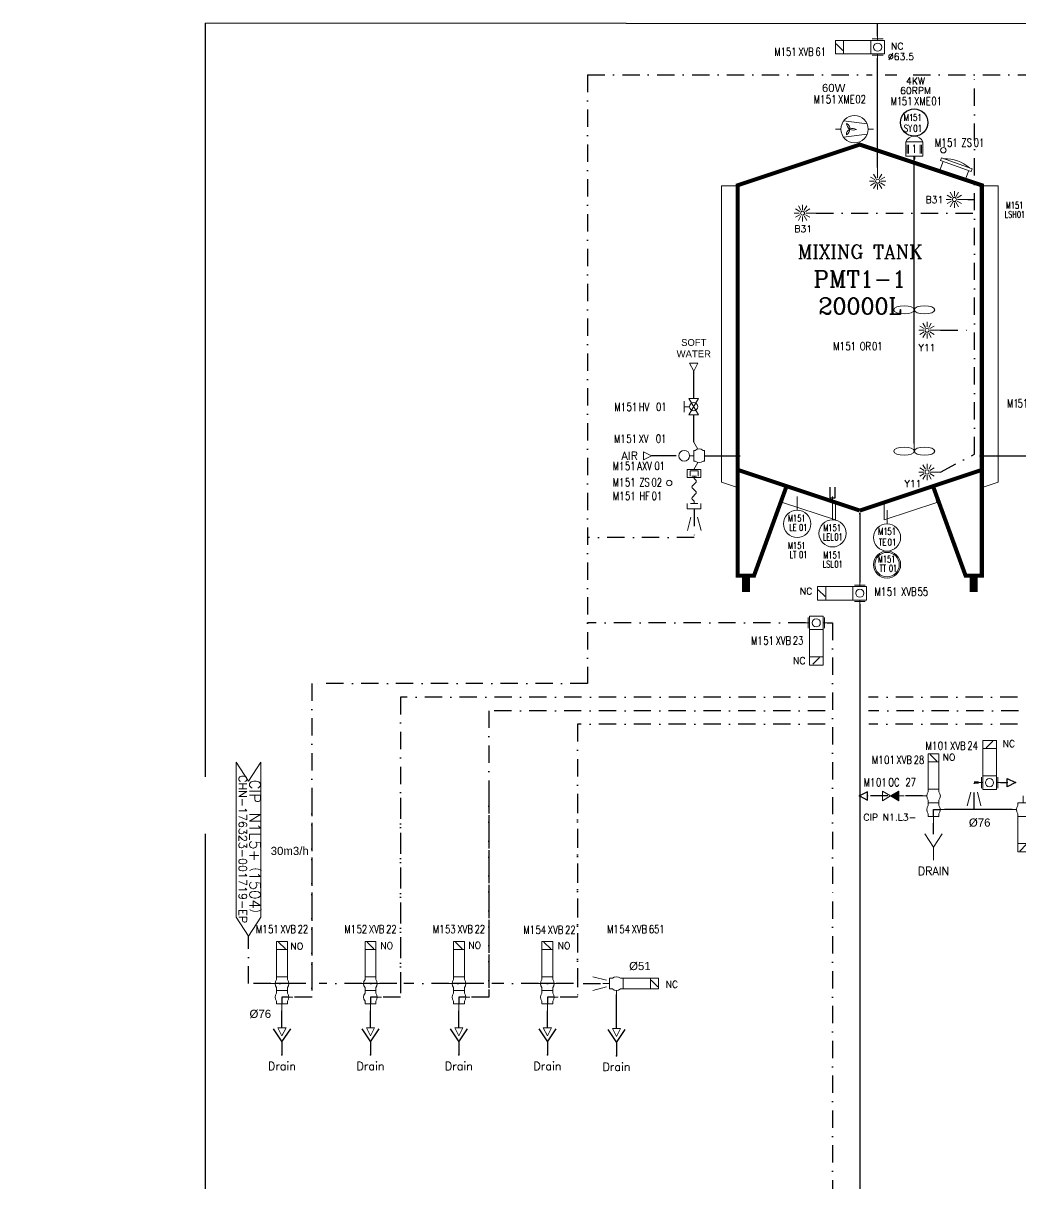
# Model space of a CAD drawing. Header units: inches. Extents: x 10153 to 11620, y 22178 to 23140.
# Drawn here: x 10153.1 to 10519.5, y 22609 to 23035.4 of the extents above; entities that cross this region are included whole.
import ezdxf
from ezdxf.enums import TextEntityAlignment as Align

# ---------------------------------------------------------------- set-up
doc = ezdxf.new("R2010")
doc.units = ezdxf.units.IN
doc.header["$MEASUREMENT"] = 0
doc.linetypes.add('ACAD_ISO02W100', pattern=[15, 12, -3])
doc.linetypes.add('DASHDOT2', pattern=[12.7, 6.35, -3.175, 0, -3.175])
for name, color, linetype in [('14 Pipe Water Cold', 142, 'Continuous'), ('CUVERIE', 7, 'Continuous'), ('DIAMETRE', 7, 'Continuous'), ('MATERIEL-DIVERS', 7, 'Continuous'), ('POMPES-PROCESS', 7, 'Continuous'), ('REPERES', 7, 'Continuous'), ('techn-data', 7, 'Continuous'), ('TEXTE', 7, 'Continuous'), ('TEXTES', 7, 'Continuous'), ('TUYAUTERIE-AIR INSTRUMENT', 3, 'Continuous'), ('TUYAUTERIE-EAU', 5, 'Continuous'), ('TUYAUTERIE-EGOUT', 32, 'Continuous'), ('TUYAUTERIE-NEP', 4, 'DASHDOT2'), ('TXT_FR', 7, 'Continuous'), ('VANNES', 7, 'Continuous')]:
    doc.layers.add(name, color=color, linetype=linetype)
for name, color, linetype, lineweight in [('15 Pipe Drain', 32, 'Continuous', 30), ('17 Pipe CIP', 4, 'DASHDOT2', 50), ('19 Pipe Process', 30, 'Continuous', 30), ('31 Equipment', 7, 'Continuous', 9), ('33 Instruments Labels', 7, 'Continuous', 9), ('43 TXT English', 7, 'Continuous', 9), ('44 TXT French', 7, 'Continuous', 9), ('61 Revision Cloud', 1, 'Continuous', 9), ('楼板负筋文字', 7, 'Continuous', 18)]:
    doc.layers.add(name, color=color, linetype=linetype, lineweight=lineweight)
doc.layers.get('REPERES').off()
doc.styles.add('ROMANC', font='romanc')
doc.styles.add('ROMANS', font='ROMANS.SHX')
doc.styles.add('ROMANT', font='romant')
doc.styles.get("Standard").update_dxf_attribs({"font": 'arial.ttf'})
doc.styles.add('USER1', font='TXT.SHX', dxfattribs={"bigfont": 'gbcbig.shx'})
doc.dimstyles.get("Standard").update_dxf_attribs({"dimtxt": 0.18, "dimasz": 0.18, "dimexe": 0.18, "dimexo": 0.0625, "dimgap": 0.09, "dimtad": 0, "dimtih": 1, "dimtoh": 1, "dimdec": 4, "dimzin": 0, "dimdsep": 46, "dimtxsty": 'Standard', "dimcen": 0.09, "dimadec": 0, "dimazin": 0, "dimtfac": 1, "dimtdec": 4, "dimtofl": 0, "dimtmove": 0, "dimatfit": 3, "dimfxl": 0, "dimtolj": 1, "dimtzin": 0, "dimarcsym": 0})

# ---------------------------------------------------------------- blocks, each defined once
blk = doc.blocks.new('APV-TNK-INSULAT-12')
at = {"layer": '31 Equipment', "color": 7}
for p, q in [((-24.95, 67), (-28.22, 67)), ((-28.22, 67), (-28.22, 6.51)), ((24.95, 67), (28.22, 67)), ((28.22, 67), (28.22, 6.51)), ((-28.22, 6.51), (-24.95, 5.42)), ((28.22, 6.51), (24.95, 5.42)), ((-15.74, 2.35), (-4.98, -1.24)), ((-4.98, -1.24), (-4.98, 2.26)), ((15.74, 2.35), (4.98, -1.24)), ((4.98, -1.24), (4.98, 2.26))]:
    blk.add_line(p, q, dxfattribs=at)
at = {"layer": '31 Equipment'}
for p, q in [((-24.95, 5.42), (-24.95, 67)), ((24.95, 5.42), (24.95, 67)), ((-15.74, 2.35), (-14.94, 5.58)), ((-14.94, 5.58), (-4.98, 2.26)), ((14.94, 5.58), (4.98, 2.26)), ((15.74, 2.35), (14.94, 5.58))]:
    blk.add_line(p, q, dxfattribs=at)
at = {"layer": '31 Equipment', "ltscale": 38}
blk.add_point((0, 0), dxfattribs=at)
blk = doc.blocks.new('APV-TNK-ACC-MANHOLE-1')
at = {"layer": '31 Equipment'}
for p, q in [((-6, 3), (-6, 4)), ((-6, 4), (6, 4)), ((-6, 3), (6, 3)), ((-5, 0), (-5, 3)), ((5, 3), (5, 0)), ((6, 3), (6, 4))]:
    blk.add_line(p, q, dxfattribs=at)
blk.add_arc((0, -8), 13, 67.3801, 112.6199, dxfattribs=at)
blk = doc.blocks.new('APV-TNK-GEN-11')
at = {"layer": '31 Equipment', "color": 7}
for points, const_width in [([(-14.94, 21.58), (-21.58, 3.32), (-24.9, 3.32), (-24.9, 83), (0, 91.3), (24.9, 83), (24.9, 3.32), (21.58, 3.32), (14.94, 21.58)], 0.83), ([(-24.9, 24.9), (0, 16.6)], 0.83), ([(24.9, 24.9), (0, 16.6)], 0.83), ([(-23.24, 3.32), (-23.24, 0)], 1.66), ([(23.24, 3.32), (23.24, 0)], 1.66)]:
    blk.add_lwpolyline(points, dxfattribs=dict(at, const_width=const_width))
at = {"layer": '31 Equipment', "ltscale": 38}
blk.add_point((0, 16), dxfattribs=at)
blk = doc.blocks.new('APV-INS-POS-GEN-1')
at = {"layer": '31 Equipment', "color": 5}
blk.add_circle((0, 0), 1, dxfattribs=at)
blk = doc.blocks.new('APV-FTG-CONX-QUICK-1')
at = {"layer": '31 Equipment'}
for p, q in [((-0.5, 2.5), (2.5, 2.5)), ((-0.5, -2.5), (-0.5, 2.5)), ((0, 1.5), (2, 1.5)), ((0, 0.83), (0, -0.83)), ((2, 1.5), (2, -1.5)), ((2.5, 2.5), (2.5, -2.5)), ((2.5, -2.5), (-0.5, -2.5)), ((0, -0.83), (0, -0.83)), ((2, -1.5), (0, -1.5))]:
    blk.add_line(p, q, dxfattribs=at)
blk = doc.blocks.new('APV-FTG-CONX-HOSE-1')
at = {"layer": '31 Equipment'}
for p, q in [((-4.17, 0), (-5, 0)), ((4.17, 0), (5, 0))]:
    blk.add_line(p, q, dxfattribs=at)
for points in [[(-4.17, 0), (-3.63, 0.5), (-3.42, 0.71), (-3.13, 0.79), (-2.83, 0.71), (-2.58, 0.5), (-1.54, -0.5), (-1.33, -0.71), (-1.04, -0.79), (-0.75, -0.71), (-0.5, -0.5), (0, 0)], [(0, 0), (0.54, 0.5), (0.75, 0.71), (1.04, 0.79), (1.33, 0.71), (1.58, 0.5), (2.62, -0.5), (2.83, -0.71), (3.12, -0.79), (3.42, -0.71), (3.67, -0.5), (4.17, 0)]]:
    blk.add_lwpolyline(points, dxfattribs=at)
blk = doc.blocks.new('APV-FTG-CONX-SCREWED-1')
at = {"layer": '31 Equipment'}
for p, q in [((0, 2.5), (2, 2.5)), ((0, 1.33), (0, -1.33)), ((2, 2.5), (2, -2.5)), ((0, -1.33), (0, -1.33)), ((2, -2.5), (0, -2.5))]:
    blk.add_line(p, q, dxfattribs=at)
blk = doc.blocks.new('APV-FCE-GEN-REDCON-1')
at = {"layer": '31 Equipment', "color": 7}
for p, q in [((-2.5, 2.5), (2.5, 1.25)), ((2.5, 1.25), (2.5, 1.25)), ((2.5, -1.25), (-2.5, -2.5))]:
    blk.add_line(p, q, dxfattribs=at)
blk = doc.blocks.new('APV-SIGN-ARW-FLOW-1')
at = {"layer": '31 Equipment'}
for p, q in [((-1.5, -1.5), (-1.5, 1.5)), ((-1.5, 1.5), (1.5, 0)), ((1.5, 0), (-1.5, -1.5))]:
    blk.add_line(p, q, dxfattribs=at)
blk = doc.blocks.new('APV-TNK-ACC-MOT-1')
at = {"layer": '31 Equipment', "color": 7}
for p, q in [((3.15, 6.4), (-3.15, 6.4)), ((-3.15, 6.4), (-3.15, 1.15)), ((-2.64, 5.35), (-2.64, 2.2)), ((-2.1, 5.35), (-2.1, 2.2)), ((2.1, 5.35), (2.1, 2.2)), ((2.66, 5.35), (2.66, 2.2)), ((3.15, 1.15), (3.15, 6.4)), ((-3.15, 1.15), (3.15, 1.15))]:
    blk.add_line(p, q, dxfattribs=at)
blk.add_arc((0, 5.09), 3.41, 22.6199, 157.3801, dxfattribs=at)
at = {"layer": '31 Equipment', "ltscale": 38}
blk.add_point((0, 0), dxfattribs=at)
at = {"layer": '31 Equipment', "color": 7}
blk.add_trace([(-0.39, 0), (0.39, 0), (-0.39, 1.15), (0.39, 1.15)], dxfattribs=at)
at = {"layer": '31 Equipment', "style": 'ROMANT', "width": 0.8}
blk.add_text('1', height=3, dxfattribs=at).set_placement((0, 3.89), align=Align.MIDDLE)
blk = doc.blocks.new('APV-TNK-ACC-AGIT-1')
at = {"layer": '31 Equipment'}
blk.add_line((0, 0), (0, -8), dxfattribs=at)
for centre in [(-2.5, -8), (2.5, -8)]:
    blk.add_ellipse(centre, major_axis=(-2.5, 0), ratio=0.4, dxfattribs=at)
blk = doc.blocks.new('INSTR-M-L-SY')
at = {"layer": 'MATERIEL-DIVERS', "color": 7}
blk.add_circle((0, 0), 5, dxfattribs=at)
blk = doc.blocks.new('APV-VLV-BFLY-SVS-3')
at = {"layer": '31 Equipment', "ltscale": 38}
for p, q in [((1.25, 15.25), (-1.25, 12.75)), ((-2.5, 0), (-4, 0)), ((2.5, 2.5), (-2.5, 2.5)), ((-2.5, 2.5), (-2.5, -2.5)), ((2.5, -2.5), (2.5, 2.5)), ((2.5, 0), (4, 0)), ((-2.5, -2.5), (2.5, -2.5))]:
    blk.add_line(p, q, dxfattribs=at)
at = {"layer": '31 Equipment'}
for p, q in [((-3, 2), (-3, -2)), ((3, -2), (3, 2))]:
    blk.add_line(p, q, dxfattribs=at)
at = {"layer": '31 Equipment', "ltscale": 38}
for points in [[(-2.5, 12.5), (2.5, 12.5), (2.5, 15.5), (-2.5, 15.5)], [(-2.5, 2.5), (2.5, 2.5), (2.5, 12.5), (-2.5, 12.5)]]:
    blk.add_lwpolyline(points, close=True, dxfattribs=at)
blk.add_circle((0, 0), 1.5, dxfattribs=at)
blk = doc.blocks.new('APV-TNK-ACC-SPRAYBALL-1')
at = {"layer": '31 Equipment'}
for p, q in [((0, -3.81), (0, 0)), ((-1.03, -4.4), (-2.65, -3.47)), ((-0.6, -3.97), (-1.53, -2.35)), ((0.6, -3.97), (1.53, -2.35)), ((1.03, -4.4), (2.65, -3.47)), ((-1.19, -5), (-3.05, -5)), ((-1.03, -5.6), (-2.65, -6.53)), ((-0.6, -6.03), (-1.53, -7.65)), ((0, -6.19), (0, -8.05)), ((0.6, -6.03), (1.53, -7.65)), ((1.03, -5.6), (2.65, -6.53)), ((1.19, -5), (3.05, -5))]:
    blk.add_line(p, q, dxfattribs=at)
blk.add_circle((0, -5), 0.738, dxfattribs=at)
blk = doc.blocks.new('APV-VLV-SSEAT-SW41-3')
at = {"layer": '31 Equipment', "ltscale": 38}
for p, q in [((1.25, 15.25), (-1.25, 12.75)), ((-2, 2.5), (-2, 1.5)), ((2, 2.5), (2, 1.5)), ((2.5, 0), (4, 0)), ((-2, -2.5), (-2, -1.5)), ((2, -2.5), (-2, -2.5)), ((-2, -2.5), (2, -2.5)), ((0, -2.5), (0, -5)), ((2, -2.5), (2, -1.5))]:
    blk.add_line(p, q, dxfattribs=at)
for points in [[(-2, 12.5), (2, 12.5), (2, 15.5), (-2, 15.5)], [(-2, 2.5), (2, 2.5), (2, 12.5), (-2, 12.5)]]:
    blk.add_lwpolyline(points, close=True, dxfattribs=at)
for start, end in [(143.1301, 216.8699), (323.1301, 36.8699)]:
    blk.add_arc((0, 0), 2.5, start, end, dxfattribs=at)
blk = doc.blocks.new('EGOUT')
at = {"color": 7}
for p, q in [((-3.2, 9.61), (0, 4.81)), ((0, 4.81), (3.2, 9.61)), ((0, 4.81), (0, 0))]:
    blk.add_line(p, q, dxfattribs=at)
at = {"color": 7, "extrusion": (0, -1, 0)}
blk.add_point((0, 0), dxfattribs=at)
at = {"layer": 'POMPES-PROCESS', "style": 'ROMANS'}
blk.add_attdef('EGOUT', text='', height=3, dxfattribs=at).set_placement((0, -4), align=Align.MIDDLE)
blk = doc.blocks.new('APV-VLV-SSEAT-SW44-4')
at = {"layer": '31 Equipment', "ltscale": 38}
for p, q in [((1.25, 20.25), (-1.25, 17.75)), ((-4, 5), (-2.5, 5)), ((-2, 7.5), (-2, 6.5)), ((2, 7.5), (2, 6.5)), ((-2.5, 0), (-4, 0)), ((-2, 2.5), (-2, 3.5)), ((-2, 2.5), (2, 2.5)), ((-2, 2.5), (-2, 1.5)), ((2, 2.5), (2, 3.5)), ((2, 2.5), (2, 1.5)), ((-2, -1.5), (-2, -2.5)), ((-2, -2.5), (2, -2.5)), ((0, -2.5), (0, -5)), ((2, -1.5), (2, -2.5))]:
    blk.add_line(p, q, dxfattribs=at)
at = {"layer": '31 Equipment', "lineweight": 30}
for p, q in [((-2.5, 5), (2.5, 5)), ((-2.5, 0), (0, 0)), ((0, 0), (0, -2.5))]:
    blk.add_line(p, q, dxfattribs=at)
at = {"layer": '31 Equipment'}
blk.add_line((2.5, 5), (4, 5), dxfattribs=at)
at = {"layer": '31 Equipment', "ltscale": 38}
for points in [[(-2, 17.5), (2, 17.5), (2, 20.5), (-2, 20.5)], [(-2, 7.5), (2, 7.5), (2, 17.5), (-2, 17.5)]]:
    blk.add_lwpolyline(points, close=True, dxfattribs=at)
for centre, start, end in [((0, 5), 143.1301, 216.8699), ((0, 5), 323.1301, 36.8699), ((0, 0), 143.1301, 216.8699), ((0, 0), 323.1301, 36.8699)]:
    blk.add_arc(centre, 2.5, start, end, dxfattribs=at)
blk = doc.blocks.new('APV-FTG-GEN-DRAIN-1')
at = {"layer": '31 Equipment'}
for p, q in [((-3.2, 9.61), (0, 4.81)), ((0, 4.81), (3.2, 9.61)), ((0, 0), (0, 4.81))]:
    blk.add_line(p, q, dxfattribs=at)
at = {"layer": '43 TXT English', "style": 'ROMANS'}
blk.add_attdef('DRAIN', text='', height=3, dxfattribs=at).set_placement((0, -4), align=Align.MIDDLE)
at = {"layer": '44 TXT French', "style": 'ROMANS'}
blk.add_attdef('EGOUT', text='', height=3, dxfattribs=at).set_placement((0, -4), align=Align.MIDDLE)
blk = doc.blocks.new('APV-VLV-SSEAT-SW43-41')
at = {"layer": '31 Equipment', "ltscale": 38}
for p, q in [((1.25, 20.25), (-1.25, 17.75)), ((-2, 7.5), (-2, 6.5)), ((2, 7.5), (2, 6.5)), ((2.5, 5), (4, 5)), ((-2.5, 0), (-4, 0)), ((-2, 2.5), (-2, 3.5)), ((-2, 2.5), (2, 2.5)), ((-2, 2.5), (-2, 1.5)), ((2, 2.5), (2, 3.5)), ((2, 2.5), (2, 1.5)), ((-2, -1.5), (-2, -2.5)), ((-2, -2.5), (2, -2.5)), ((0, -2.5), (0, -5)), ((2, -1.5), (2, -2.5))]:
    blk.add_line(p, q, dxfattribs=at)
at = {"layer": '31 Equipment', "lineweight": 30}
for p, q in [((0, 0), (-2.5, 0)), ((0, -2.5), (0, 0))]:
    blk.add_line(p, q, dxfattribs=at)
at = {"layer": '31 Equipment', "ltscale": 38}
for points in [[(-2, 17.5), (2, 17.5), (2, 20.5), (-2, 20.5)], [(-2, 7.5), (2, 7.5), (2, 17.5), (-2, 17.5)]]:
    blk.add_lwpolyline(points, close=True, dxfattribs=at)
for centre, start, end in [((0, 5), 143.1301, 216.8699), ((0, 5), 323.1301, 36.8699), ((0, 0), 143.1301, 216.8699), ((0, 0), 323.1301, 36.8699)]:
    blk.add_arc(centre, 2.5, start, end, dxfattribs=at)
blk = doc.blocks.new('FLE23-A')
at = {"color": 7}
for p, q in [((0, 1.5), (-3, 0)), ((-3, 0), (0, -1.5)), ((0, -1.5), (0, 1.5))]:
    blk.add_line(p, q, dxfattribs=at)
at = {"layer": 'MATERIEL-DIVERS', "color": 7, "extrusion": (-1, 0, 0)}
blk.add_point((-3, 0), dxfattribs=at)
at = {"layer": 'MATERIEL-DIVERS', "color": 2}
for p in [(-3, 0), (0, 0)]:
    blk.add_point(p, dxfattribs=at)
at = {"layer": 'MATERIEL-DIVERS', "color": 7, "extrusion": (1, 0, 0)}
blk.add_point((0, 0), dxfattribs=at)
blk = doc.blocks.new('APV-SIGN-ARW-DWG-1')
at = {"layer": '31 Equipment'}
for p, q in [((-32, 4.49), (25, 4.49)), ((-32, 4.49), (-25, 0)), ((25, 4.49), (32, 0)), ((-25, 0), (-32, -4.49)), ((32, 0), (25, -4.49)), ((-32, -4.49), (25, -4.49))]:
    blk.add_line(p, q, dxfattribs=at)
at = {"layer": '31 Equipment', "style": 'ROMANS', "width": 0.8}
for tag, p in [('TEXT1', (0, 0.37)), ('TEXT2', (0, -3.63))]:
    blk.add_attdef(tag, text='', height=3, dxfattribs=at).set_placement(p, align=Align.CENTER)
blk = doc.blocks.new('REPNORM')
at = {"layer": 'TEXTES', "style": 'ROMANS', "width": 0.75}
for tag, p in [('ZONE', (-9.75, -1.25)), ('SOUSZONE', (-5.25, -1.25)), ('ELEMENT', (0, -1.25)), ('NUM', (4.5, -1.25))]:
    blk.add_attdef(tag, p, '', height=3, dxfattribs=at)
blk = doc.blocks.new('REPNORM1')
at = {"layer": 'TEXTES', "style": 'ROMANS', "width": 0.75}
for tag, p in [('ZONE', (-9.75, -1.25)), ('SOUSZONE', (-5.25, -1.25)), ('ELEMENT', (-0.75, -1.25)), ('NUM', (5.59, -1.22))]:
    blk.add_attdef(tag, p, '', height=3, dxfattribs=at)
blk = doc.blocks.new('REPINS2')
at = {"layer": 'TEXTES', "style": 'ROMANS', "width": 0.7}
for tag, p in [('ZONE', (-3.35, 0.8)), ('SOUSZONE', (0.05, 0.8)), ('NUM', (0.7, -2.6))]:
    blk.add_attdef(tag, p, '', height=2.5, dxfattribs=at)
blk.add_attdef('ELEMENT', text='', height=2.5, dxfattribs=at).set_placement((-1.56, -2.59), align=Align.CENTER)
blk = doc.blocks.new('APV-INS-M-L-LE2')
at = {"layer": '31 Equipment', "color": 7}
blk.add_line((5, 0), (13, 0), dxfattribs=at)
at = {"layer": '31 Equipment', "lineweight": 25}
blk.add_lwpolyline([(17, 1), (13, 1), (13, 0), (13, -1), (17, -1)], dxfattribs=at)
at = {"layer": '31 Equipment', "color": 7}
blk.add_circle((0, 0), 5, dxfattribs=at)
at = {"layer": '33 Instruments Labels', "style": 'ROMANS', "width": 0.8}
blk.add_attdef('LE?', text='', height=3, dxfattribs=at).set_placement((0, 0), align=Align.MIDDLE)
blk = doc.blocks.new('APV-INS-M-L-TE')
at = {"layer": '31 Equipment', "color": 7}
blk.add_line((0, -5), (0, -10), dxfattribs=at)
blk.add_circle((0, 0), 5, dxfattribs=at)
at = {"layer": '33 Instruments Labels', "style": 'ROMANS', "width": 0.8, "flags": 8}
blk.add_attdef('TE', text='', height=3, dxfattribs=at).set_placement((0, 0), align=Align.MIDDLE)
blk = doc.blocks.new('APV-INS-F-L-TT')
at = {"layer": '31 Equipment'}
for radius in [5, 4.5]:
    blk.add_circle((0, 0), radius, dxfattribs=at)
blk = doc.blocks.new('REPINS')
at = {"layer": 'TEXTES', "style": 'ROMANS', "width": 0.75}
for tag, p in [('ZONE', (-3.3, 1)), ('SOUSZONE', (0.1, 1)), ('NUM', (0.2, -3))]:
    blk.add_attdef(tag, p, '', height=2.5, dxfattribs=at)
blk.add_attdef('ELEMENT', text='', height=2.5, dxfattribs=at).set_placement((-0.2, -3), align=Align.RIGHT)
blk = doc.blocks.new('APV-INS-M-L-LE1')
at = {"layer": '31 Equipment', "color": 7}
blk.add_line((0, -5), (0, -10), dxfattribs=at)
blk.add_circle((0, 0), 5, dxfattribs=at)
blk = doc.blocks.new('APV-FCE-NRV-GEN-1')
at = {"layer": '31 Equipment'}
h = blk.add_hatch(dxfattribs=at)
h.set_pattern_fill('ANSI31', color=256, scale=0.01, style=0)
h.set_pattern_definition([(45, (0, 0), (-0.02245064, 0.02245064), [])])
h.paths.add_polyline_path([(3, 1.75), (3, -1.75), (0, 0)])
at = {"layer": '31 Equipment', "linetype": 'ACAD_ISO02W100', "ltscale": 38}
for p, q in [((-3, 0), (-5, 0)), ((0, 0), (-3, 1.75)), ((-3, 1.75), (-3, -1.75)), ((0, 0), (-3, -1.75)), ((0, 0), (3, 1.75)), ((0, 0), (3, -1.75)), ((3, 1.75), (3, -1.75)), ((3, 0), (5, 0))]:
    blk.add_line(p, q, dxfattribs=at)
blk = doc.blocks.new('APV-PMP-GEN-FAN-1')
at = {"layer": '31 Equipment', "ltscale": 38}
for p, q in [((-5, 0), (-7, 0)), ((5, 0), (7, 0))]:
    blk.add_line(p, q, dxfattribs=at)
at = {"layer": '31 Equipment', "color": 7}
for p, q in [((4.62, 1.91), (-4.01, 2.99)), ((-3.44, 2.92), (-3.44, 2.92)), ((-4.03, -2.96), (4.65, -1.85))]:
    blk.add_line(p, q, dxfattribs=at)
blk.add_circle((0, 0), 5, dxfattribs=at)
for centre, radius, start, end in [((-4.14, 0.04), 2.42, 297.7105, 59.0333), ((-0.6, -2.14), 2.41, 57.3705, 179.0726), ((-0.42, 2.11), 2.48, 179.801, 296.7761)]:
    blk.add_arc(centre, radius, start, end, dxfattribs=at)
blk = doc.blocks.new('*D98')
at = {"color": 0, "linetype": 'ByBlock', "lineweight": -2, "transparency": 16777216}
for start, end in [(298.8475, 326.5251), (330.5717, 358.2929)]:
    blk.add_arc((-600, 4), 6.04, start, end, dxfattribs=at)
at = {"color": 0, "transparency": 16777216}
for points in [[(-594, 4), (-594, 4), (-594, 4)], [(-597, -1), (-597, -1), (-597, -1)]]:
    blk.add_solid(points, dxfattribs=at)
at = {"layer": 'Defpoints', "color": 0, "transparency": 16777216}
for p in [(-600, 4), (-600, 4), (600, 4), (-596, 0), (-111, -949)]:
    blk.add_point(p, dxfattribs=at)
at = {"color": 0, "transparency": 16777216, "insert": (-595, 1), "char_height": 0.18, "attachment_point": 5}
blk.add_mtext('\\A1;63°', dxfattribs=at)
blk = doc.blocks.new('APV-VLV-SAMPL-PRD20-2')
at = {"layer": '31 Equipment', "ltscale": 38}
for p, q in [((-2.54, 2.44), (-4, 5)), ((-5.5, 0), (-4, 0)), ((-4, 2), (-3.5, 2)), ((-4, -2), (-4, 2)), ((-0.5, 2), (0, 2)), ((0, -2), (0, 2)), ((0, -2), (0, 2)), ((-4, -2), (-3.5, -2)), ((-2.54, -2.44), (-4, -5)), ((-0.5, -2), (0, -2))]:
    blk.add_line(p, q, dxfattribs=at)
at = {"layer": '31 Equipment'}
blk.add_circle((-7.5, 0), 2, dxfattribs=at)
at = {"layer": '31 Equipment', "ltscale": 38}
for start, end in [(53.1301, 126.8699), (233.1301, 306.8699)]:
    blk.add_arc((-2, 0), 2.5, start, end, dxfattribs=at)
blk = doc.blocks.new('APV-VLVM-BALL-KHV+MF-1')
at = {"layer": '31 Equipment', "ltscale": 38}
for p, q in [((-3, 0), (-4, 0)), ((3, 0), (4, 0))]:
    blk.add_line(p, q, dxfattribs=at)
at = {"layer": '31 Equipment'}
for p, q in [((-3, 1.734), (-3, -1.734)), ((-3, -1.734), (3, 1.734)), ((3, -1.734), (-3, 1.734)), ((-2, 3.5), (2, 3.5)), ((0, 1.5), (0, 3.5)), ((3, 1.734), (3, -1.734))]:
    blk.add_line(p, q, dxfattribs=at)
blk.add_circle((0, 0), 1.5, dxfattribs=at)
blk = doc.blocks.new('A$C66546700')
dim = blk.add_angular_dim_2l(base=(-595.50367, -0.03523), line1=((-111.27, -949.40287), (-600, 4)), line2=((-600, 4), (600, 4)), dimstyle='Standard', override={"dimfxl": 250, "dimfxlon": 1, "dimarcsym": 1})
dim.commit()
dim.dimension.update_dxf_attribs({"geometry": '*D98', "text_midpoint": (-594.84489, 0.84963)})
blk = doc.blocks.new('A$C65C80DE7')
at = {"layer": '楼板负筋文字', "color": 1}
blk.add_blockref('A$C66546700', (1352, 1562), dxfattribs=at)

msp = doc.modelspace()

# ---------------------------------------------------------------- linework, layer by layer
at = {"layer": '14 Pipe Water Cold'}
for p, q in [((10399.38, 22897.55), (10399.38, 22907.58)), ((10399.38, 22881.51), (10399.38, 22891.55))]:
    msp.add_line(p, q, dxfattribs=at)
at = {"layer": '15 Pipe Drain'}
msp.add_line((10487.46, 22737.51), (10487.46, 22741.51), dxfattribs=at)
at = {"layer": '17 Pipe CIP', "ltscale": 2}
msp.add_line((10502.35, 22756.43), (10504.03, 22756.43), dxfattribs=at)
at = {"layer": '19 Pipe Process'}
for p, q in [((10403.38, 22876.51), (10416.38, 22876.51)), ((10504.38, 22876.51), (10522.38, 22876.51)), ((10460.38, 22855.51), (10460.38, 22830.01)), ((10460.38, 22822.01), (10460.38, 22548.83)), ((10516.38, 22746.51), (10491.46, 22746.51))]:
    msp.add_line(p, q, dxfattribs=at)
at = {"layer": '31 Equipment'}
msp.add_line((10450.38, 22854.51), (10450.38, 22861.51), dxfattribs=at)
at = {"layer": 'MATERIEL-DIVERS'}
msp.add_line((10480.38, 22881.01), (10480.38, 22985.51), dxfattribs=at)
at = {"layer": 'TUYAUTERIE-AIR INSTRUMENT'}
msp.add_line((10392.88, 22876.51), (10383.88, 22876.51), dxfattribs=at)
at = {"layer": 'TUYAUTERIE-EAU'}
for p, q in [((10220.09, 22758.5), (10220.09, 23035.45)), ((10761.83, 23035.09), (10220.09, 23035.45)), ((10466.94, 23030.65), (10466.94, 23035.45)), ((10466.94, 22982.39), (10466.94, 23022.65)), ((10220.09, 22495.21), (10220.09, 22737.57))]:
    msp.add_line(p, q, dxfattribs=at)
at = {"layer": 'TUYAUTERIE-EGOUT'}
for p, q in [((10371, 22666.1), (10371, 22678.6)), ((10248.15, 22666.35), (10248.15, 22672.6)), ((10280.65, 22666.35), (10280.65, 22672.6)), ((10313.14, 22666.35), (10313.14, 22672.6)), ((10345.64, 22666.35), (10345.64, 22672.6))]:
    msp.add_line(p, q, dxfattribs=at)
at = {"layer": 'TUYAUTERIE-NEP'}
for p, q in [((10360.38, 23016.51), (10464.98, 23016.51)), ((10360.38, 23016.51), (10360.38, 22792.86)), ((10469.66, 23016.51), (10474, 23016.51)), ((10480, 23016.51), (10575.38, 23016.51)), ((10502.46, 22877.1), (10502.46, 23016.51)), ((10500.11, 22970.68), (10502.46, 22970.68)), ((10444.36, 22965.67), (10502.46, 22965.67)), ((10490.08, 22922.64), (10502.46, 22922.64)), ((10490.08, 22870.55), (10502.46, 22877.1)), ((10399.53, 22857.01), (10399.53, 22846.51)), ((10399.53, 22846.51), (10360.38, 22846.51)), ((10440.38, 22815.14), (10360.38, 22815.14)), ((10448.38, 22815.14), (10450.38, 22815.14)), ((10450.38, 22815.14), (10450.38, 22712.78)), ((10259.15, 22792.86), (10259.15, 22677.6)), ((10360.38, 22792.86), (10259.15, 22792.86)), ((10291.65, 22787.86), (10291.65, 22677.6)), ((10447.74, 22787.86), (10291.65, 22787.86)), ((10518.32, 22787.86), (10463.52, 22787.86)), ((10324.14, 22782.86), (10324.14, 22677.6)), ((10447.69, 22782.86), (10324.14, 22782.86)), ((10518.63, 22782.86), (10463.52, 22782.86)), ((10356.64, 22777.86), (10356.64, 22677.6)), ((10447.69, 22777.86), (10356.64, 22777.86)), ((10518.26, 22777.86), (10463.75, 22777.86)), ((10502.35, 22746.43), (10502.35, 22756.43)), ((10512.03, 22756.43), (10514.53, 22756.43)), ((10259.15, 22750.45), (10259.15, 22677.6)), ((10291.65, 22750.82), (10291.65, 22677.6)), ((10324.14, 22751.38), (10324.14, 22677.6)), ((10356.64, 22751.56), (10356.64, 22677.6)), ((10483.46, 22751.51), (10463.25, 22751.51)), ((10450.38, 22712.78), (10450.38, 22490.57)), ((10235.88, 22682.6), (10235.88, 22700)), ((10256.9, 22682.6), (10235.88, 22682.6)), ((10290.29, 22682.6), (10261.85, 22682.6)), ((10322.24, 22682.6), (10292.93, 22682.6)), ((10355.2, 22682.6), (10325.2, 22682.6)), ((10358.81, 22682.6), (10367.25, 22682.6)), ((10259.15, 22677.6), (10252.15, 22677.6)), ((10291.65, 22677.6), (10284.65, 22677.6)), ((10324.14, 22677.6), (10317.14, 22677.6)), ((10356.64, 22677.6), (10349.64, 22677.6))]:
    msp.add_line(p, q, dxfattribs=at)

# ---------------------------------------------------------------- block references
at = {"layer": '31 Equipment'}
for name, p, rotation in [('APV-SIGN-ARW-FLOW-1', (10399.38, 22909.08), 269.9999999999997), ('APV-VLVM-BALL-KHV+MF-1', (10399.38, 22894.55), 89.99999999999991), ('APV-INS-M-L-LE2', (10450.38, 22848.01), 90), ('APV-INS-M-L-LE1', (10437.38, 22851.51), 180), ('APV-INS-M-L-TE', (10470.38, 22846.51), 180)]:
    msp.add_blockref(name, p, dxfattribs=dict(at, rotation=rotation))
for name, p in [('APV-VLV-SAMPL-PRD20-2', (10403.38, 22876.51)), ('APV-INS-F-L-TT', (10470.38, 22836.51)), ('APV-VLV-BFLY-SVS-3', (10508.03, 22756.43))]:
    msp.add_blockref(name, p, dxfattribs=at)
for name, p, values in [('REPINS2', (10437.38, 22851.51), {'ZONE': 'M1', 'SOUSZONE': '51', 'NUM': '01', 'ELEMENT': 'LE'}), ('REPINS2', (10450.38, 22848.01), {'ZONE': 'M1', 'SOUSZONE': '51', 'NUM': '01', 'ELEMENT': 'LEL'}), ('REPINS', (10470.38, 22846.51), {'ZONE': 'M1', 'SOUSZONE': '51', 'ELEMENT': 'TE', 'NUM': '01'}), ('REPINS2', (10437.38, 22841.51), {'ZONE': 'M1', 'SOUSZONE': '51', 'NUM': '01', 'ELEMENT': 'LT'}), ('REPINS2', (10450.38, 22838.01), {'ZONE': 'M1', 'SOUSZONE': '51', 'NUM': '01', 'ELEMENT': 'LSL'}), ('REPINS2', (10470.38, 22836.51), {'ZONE': 'M1', 'SOUSZONE': '51', 'NUM': '01', 'ELEMENT': 'TT'}), ('APV-FTG-GEN-DRAIN-1', (10487.46, 22727.95), {'EGOUT': 'DRAIN', 'DRAIN': 'DRAIN'})]:
    msp.add_blockref(name, p, dxfattribs=at).add_auto_attribs(values)
at = {"layer": '31 Equipment', "xscale": -1}
msp.add_blockref('APV-VLV-SSEAT-SW43-41', (10487.46, 22746.51), dxfattribs=at)
at = {"layer": '31 Equipment', "xscale": -1, "rotation": 270}
msp.add_blockref('APV-FCE-GEN-REDCON-1', (10502.35, 22750.43), dxfattribs=at)
at = {"layer": '33 Instruments Labels'}
for name, p in [('INSTR-M-L-SY', (10480.36, 22998.93)), ('APV-INS-POS-GEN-1', (10390.38, 22866.51))]:
    msp.add_blockref(name, p, dxfattribs=at)
at = {"layer": '33 Instruments Labels', "xscale": -1}
for name, p in [('APV-INS-POS-GEN-1', (10491.06, 22988.78)), ('APV-TNK-ACC-SPRAYBALL-1', (10466.94, 22982.39))]:
    msp.add_blockref(name, p, dxfattribs=at)
at = {"layer": '33 Instruments Labels', "xscale": -1, "rotation": 270}
for p in [(10500.11, 22970.68), (10444.36, 22965.67), (10490.08, 22922.64), (10490.08, 22870.55)]:
    msp.add_blockref('APV-TNK-ACC-SPRAYBALL-1', p, dxfattribs=at)
at = {"layer": '33 Instruments Labels', "yscale": 1.5, "zscale": 1.5}
for p, xscale in [((10480.38, 22942.12), 1.5), ((10480.38, 22890.21), -1.5)]:
    msp.add_blockref('APV-TNK-ACC-AGIT-1', p, dxfattribs=dict(at, xscale=xscale))
at = {"layer": '33 Instruments Labels', "rotation": 180}
msp.add_blockref('APV-VLV-SSEAT-SW41-3', (10520.38, 22746.51), dxfattribs=at)
at = {"layer": '61 Revision Cloud', "xscale": -0.03, "yscale": 0.03, "zscale": 0.03}
msp.add_blockref('A$C65C80DE7', (11480.86, 22640.54), dxfattribs=at)
at = {"layer": 'CUVERIE'}
msp.add_blockref('APV-TNK-ACC-MOT-1', (10480.41, 22985.43), dxfattribs=at)
at = {"layer": 'CUVERIE', "xscale": -1.8, "yscale": 1.8, "zscale": 1.8}
for name, p in [('APV-TNK-GEN-11', (10460.38, 22826.51)), ('APV-TNK-INSULAT-12', (10460.38, 22855.15))]:
    msp.add_blockref(name, p, dxfattribs=at)
at = {"layer": 'CUVERIE', "xscale": -1, "rotation": 340.6180997303045}
msp.add_blockref('APV-TNK-ACC-MANHOLE-1', (10494.66, 22980.17), dxfattribs=at)
at = {"layer": 'MATERIEL-DIVERS'}
for name, p in [('APV-PMP-GEN-FAN-1', (10458.45, 22996.53)), ('FLE23-A', (10463.25, 22751.51)), ('APV-FCE-NRV-GEN-1', (10471.68, 22751.51))]:
    msp.add_blockref(name, p, dxfattribs=at)
for name, p, rotation in [('APV-FTG-CONX-QUICK-1', (10399.53, 22869.01), 90.00000000000001), ('APV-FTG-CONX-HOSE-1', (10399.53, 22864.01), 90.00000000000001), ('APV-FTG-CONX-SCREWED-1', (10399.53, 22859.01), 270), ('APV-FCE-GEN-REDCON-1', (10399.58, 22851.51), 90.00000000000001), ('APV-SIGN-ARW-FLOW-1', (10248.15, 22664.85), 270), ('APV-SIGN-ARW-FLOW-1', (10280.65, 22664.85), 270), ('APV-SIGN-ARW-FLOW-1', (10313.14, 22664.85), 270), ('APV-SIGN-ARW-FLOW-1', (10345.64, 22664.85), 270), ('APV-SIGN-ARW-FLOW-1', (10371, 22664.6), 270)]:
    msp.add_blockref(name, p, dxfattribs=dict(at, rotation=rotation))
ref = msp.add_blockref('APV-SIGN-ARW-DWG-1', (10235.88, 22732), dxfattribs=dict(at, rotation=270))
ref.add_attrib('TEXT1', 'CIP N1L5+（1504）', dxfattribs={"layer": '31 Equipment', "height": 4, "rotation": 270, "style": 'USER1'}).set_placement((10236.25, 22732), align=Align.CENTER)
ref.add_attrib('TEXT2', 'CHN-176323-001719-EP', dxfattribs={"layer": '31 Equipment', "height": 3, "rotation": 270, "style": 'USER1'}).set_placement((10232.25, 22732), align=Align.CENTER)
at = {"layer": 'MATERIEL-DIVERS', "xscale": -1}
msp.add_blockref('FLE23-A', (10514.53, 22756.43), dxfattribs=at)
at = {"layer": 'MATERIEL-DIVERS', "xscale": -1, "rotation": 180}
msp.add_blockref('APV-FCE-GEN-REDCON-1', (10364.85, 22682.6), dxfattribs=at)
at = {"layer": 'MATERIEL-DIVERS'}
for p in [(10248.15, 22656.35), (10280.65, 22656.35), (10313.14, 22656.35), (10345.64, 22656.35), (10371, 22656.1)]:
    msp.add_blockref('EGOUT', p, dxfattribs=at).add_auto_attribs({'EGOUT': 'Drain'})
at = {"layer": 'REPERES'}
ref = msp.add_blockref('REPNORM1', (10438.51, 23024.69), dxfattribs=at)
ref.add_attrib('ZONE', 'M1 ', (10429.01, 23023.44), dxfattribs={"layer": 'TEXTES', "height": 3, "style": 'ROMANS', "width": 0.75})
ref.add_attrib('SOUSZONE', '51', (10433.26, 23023.44), dxfattribs={"layer": 'TEXTES', "height": 3, "style": 'ROMANS', "width": 0.75})
ref.add_attrib('ELEMENT', 'XVB', (10437.76, 23023.44), dxfattribs={"layer": 'TEXTES', "height": 3, "style": 'ROMANS', "width": 0.75})
ref.add_attrib('NUM', '61', (10444.09, 23023.47), dxfattribs={"layer": 'TEXTES', "height": 3, "style": 'ROMANS', "width": 0.75})
for name, p, values in [('REPNORM1', (10453.17, 23007.25), {'ZONE': 'M1', 'SOUSZONE': '51', 'ELEMENT': 'XME', 'NUM': '02'}), ('REPINS', (10479.8, 22998.56), {'ZONE': 'M1 ', 'SOUSZONE': '51', 'ELEMENT': 'SY', 'NUM': '01'}), ('REPNORM', (10497.71, 22991.32), {'ZONE': 'M1 ', 'SOUSZONE': '51', 'ELEMENT': 'ZS', 'NUM': '01'}), ('REPINS2', (10517.38, 22966.51), {'ZONE': 'M1 ', 'SOUSZONE': '51', 'NUM': '01', 'ELEMENT': 'LSH'}), ('REPNORM', (10460.38, 22916.51), {'ZONE': 'M1 ', 'SOUSZONE': '51', 'ELEMENT': 'OR', 'NUM': '01'}), ('REPNORM1', (10379.98, 22894.21), {'ZONE': 'M1 ', 'SOUSZONE': '51', 'ELEMENT': 'HV', 'NUM': '01'}), ('REPNORM1', (10379.88, 22882.51), {'ZONE': 'M1 ', 'SOUSZONE': '51', 'ELEMENT': 'XV', 'NUM': '01'}), ('REPNORM1', (10379.38, 22872.51), {'ZONE': 'M1 ', 'SOUSZONE': '51', 'ELEMENT': 'AXV', 'NUM': '01'}), ('REPNORM', (10379.38, 22866.51), {'ZONE': 'M1 ', 'SOUSZONE': '51', 'ELEMENT': 'ZS', 'NUM': '02'}), ('REPNORM', (10379.42, 22861.51), {'ZONE': 'M1 ', 'SOUSZONE': '51', 'ELEMENT': 'HF', 'NUM': '01'}), ('REPNORM', (10475.56, 22826.34), {'ZONE': 'M1 ', 'SOUSZONE': '51', 'ELEMENT': 'XVB', 'NUM': ' 55'}), ('REPNORM1', (10430.19, 22808.35), {'ZONE': 'M1 ', 'SOUSZONE': '51', 'ELEMENT': 'XVB', 'NUM': '23'}), ('REPNORM1', (10494.3, 22769.72), {'ZONE': 'M1 ', 'SOUSZONE': '01', 'ELEMENT': 'XVB', 'NUM': '24'}), ('REPNORM1', (10474.59, 22764.53), {'ZONE': 'M1 ', 'SOUSZONE': '01', 'ELEMENT': 'XVB', 'NUM': '28'}), ('REPNORM1', (10471.58, 22756.31), {'ZONE': 'M1 ', 'SOUSZONE': '01', 'ELEMENT': 'OC', 'NUM': '27'}), ('REPNORM1', (10248.32, 22702.33), {'ZONE': 'M1 ', 'SOUSZONE': '51', 'ELEMENT': 'XVB', 'NUM': '22'}), ('REPNORM1', (10280.82, 22702.33), {'ZONE': 'M1 ', 'SOUSZONE': '52', 'ELEMENT': 'XVB', 'NUM': '22'}), ('REPNORM1', (10313.31, 22702.33), {'ZONE': 'M1 ', 'SOUSZONE': '53', 'ELEMENT': 'XVB', 'NUM': '22'}), ('REPNORM1', (10346.56, 22702.08), {'ZONE': 'M1 ', 'SOUSZONE': '54', 'ELEMENT': 'XVB', 'NUM': '22'}), ('REPNORM1', (10377.32, 22702.33), {'ZONE': 'M1 ', 'SOUSZONE': '54', 'ELEMENT': 'XVB', 'NUM': '651'})]:
    msp.add_blockref(name, p, dxfattribs=at).add_auto_attribs(values)
ref = msp.add_blockref('REPNORM1', (10481.08, 23006.56), dxfattribs=at)
ref.add_attrib('ZONE', 'M1 ', (10471.73, 23005.3), dxfattribs={"layer": 'TEXTES', "height": 3, "style": 'ROMANS', "width": 0.75})
ref.add_attrib('SOUSZONE', '51', (10475.83, 23005.31), dxfattribs={"layer": 'TEXTES', "height": 3, "style": 'ROMANS', "width": 0.75})
ref.add_attrib('ELEMENT', 'XME', (10480.33, 23005.31), dxfattribs={"layer": 'TEXTES', "height": 3, "style": 'ROMANS', "width": 0.75})
ref.add_attrib('NUM', '01', (10486.67, 23005.34), dxfattribs={"layer": 'TEXTES', "height": 3, "style": 'ROMANS', "width": 0.75})
ref = msp.add_blockref('REPNORM1', (10523.6, 22895.51), dxfattribs=at)
ref.add_attrib('ZONE', 'M1 ', (10514.47, 22894.26), dxfattribs={"layer": 'TEXTES', "height": 3, "style": 'ROMANS', "width": 0.75})
ref.add_attrib('SOUSZONE', '51', (10518.35, 22894.26), dxfattribs={"layer": 'TEXTES', "height": 3, "style": 'ROMANS', "width": 0.75})
ref.add_attrib('ELEMENT', 'XVB', (10522.85, 22894.26), dxfattribs={"layer": 'TEXTES', "height": 3, "style": 'ROMANS', "width": 0.75})
ref.add_attrib('NUM', '31', (10529.19, 22894.29), dxfattribs={"layer": 'TEXTES', "height": 3, "style": 'ROMANS', "width": 0.75})
at = {"layer": 'VANNES'}
for name, p, rotation in [('APV-VLV-BFLY-SVS-3', (10466.94, 23026.65), 90), ('APV-VLV-BFLY-SVS-3', (10460.38, 22826.01), 90), ('APV-VLV-BFLY-SVS-3', (10444.38, 22815.14), 180), ('APV-VLV-SSEAT-SW41-3', (10371, 22682.6), 270)]:
    msp.add_blockref(name, p, dxfattribs=dict(at, rotation=rotation))
at = {"layer": 'VANNES', "xscale": -1, "rotation": 180}
msp.add_blockref('APV-SIGN-ARW-FLOW-1', (10382.38, 22876.51), dxfattribs=at)
at = {"layer": 'VANNES', "xscale": -1}
for p in [(10248.15, 22677.6), (10280.65, 22677.6), (10313.14, 22677.6), (10345.64, 22677.6)]:
    msp.add_blockref('APV-VLV-SSEAT-SW44-4', p, dxfattribs=at)

# ---------------------------------------------------------------- texts
at = {"layer": '31 Equipment', "style": 'ROMANS'}
msp.add_text('CIP N1.L3-', height=2.5, dxfattribs=at).set_placement((10461.7, 22742.45))
at = {"layer": '31 Equipment', "insert": (10399.4, 22916.06), "char_height": 2.5, "attachment_point": 5}
msp.add_mtext_dynamic_manual_height_columns('SOFT WATER', width=13.7649, gutter_width=1, heights=[0], dxfattribs=at)
at = {"layer": 'DIAMETRE'}
for s, p in [('60W', (10446.47, 23010.16)), ('%%C76', (10500.45, 22740.25)), ('30m3/h', (10244.01, 22729.84)), ('%%C51', (10375.66, 22687.54)), ('%%C76', (10236.24, 22669.96))]:
    msp.add_text(s, height=3, dxfattribs=at).set_placement(p)
at = {"layer": 'techn-data', "style": 'ROMANS'}
for s, p in [('NC', (10474.14, 23027.03)), ('%%C63.5', (10475.51, 23023.18)), ('4KW', (10480.84, 23014.19)), ('60RPM', (10480.84, 23010.69)), ('B31', (10487.79, 22970.6)), ('B31', (10439.61, 22959.9)), ('Y11', (10485.07, 22916.25)), ('Y11', (10479.92, 22866.28)), ('NC', (10440.64, 22826.75)), ('NC', (10438.14, 22801.25)), ('NC', (10515.14, 22770.75)), ('NO', (10493.14, 22765.75)), ('NO', (10253.61, 22696.32)), ('NO', (10286.59, 22696.52)), ('NO', (10318.93, 22696.64)), ('NO', (10351.75, 22696.51)), ('NC', (10391.35, 22682.32))]:
    msp.add_text(s, height=2.5, dxfattribs=at).set_placement(p, align=Align.MIDDLE_CENTER)
at = {"layer": 'TEXTE', "style": 'ROMANS'}
msp.add_text('AIR', height=3, dxfattribs=at).set_placement((10375.88, 22876.51), align=Align.MIDDLE)
at = {"layer": 'TXT_FR', "width": 112.5, "attachment_point": 5, "style": 'ROMANC'}
for s, insert, char_height in [('MIXING TANK', (10460.38, 22951.51), 5), ('PMT1-1', (10460.38, 22941.51), 6), ('20000L', (10460.38, 22931.51), 6)]:
    msp.add_mtext(s, dxfattribs=dict(at, insert=insert, char_height=char_height))

doc.saveas('drawing.dxf')
